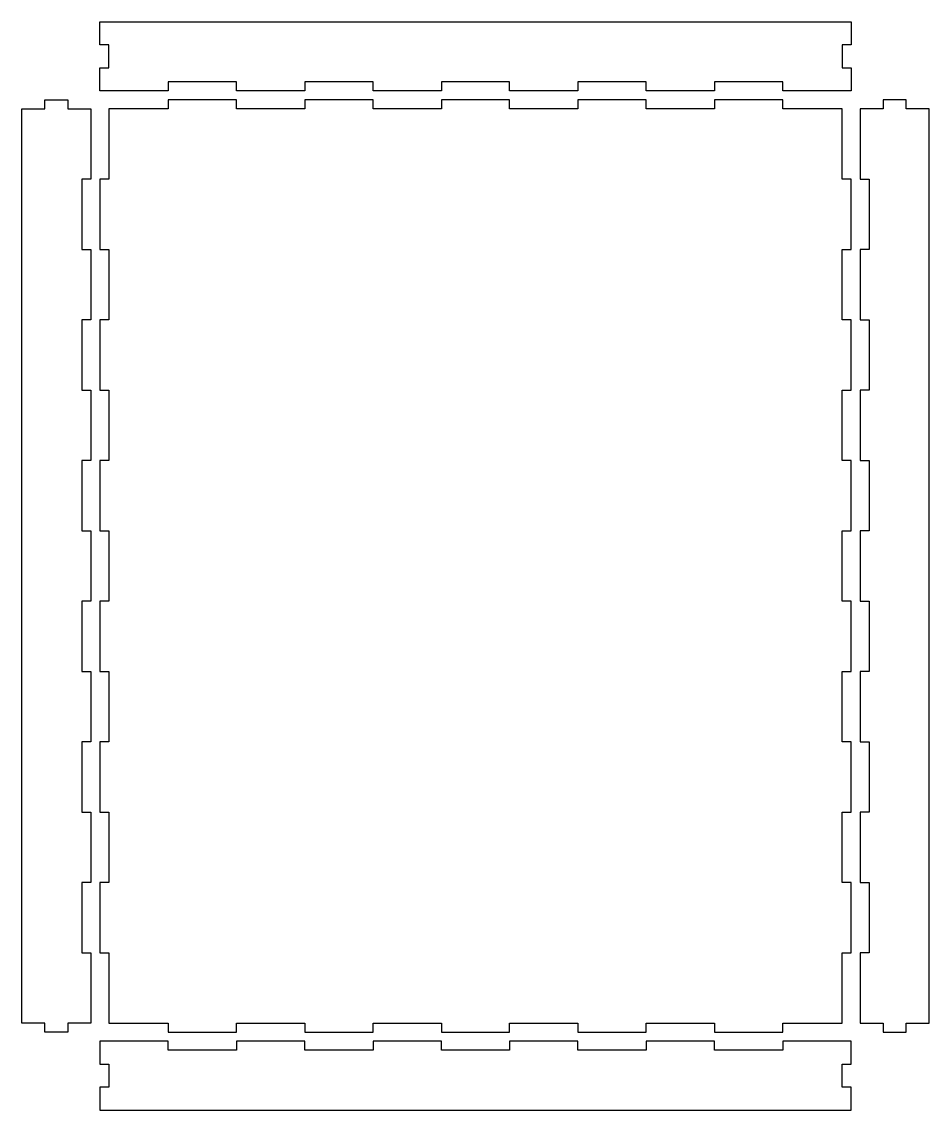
# Model space of a CAD drawing. Extents: x 0 to 302, y 0 to 362.
import ezdxf

# ---------------------------------------------------------------- set-up
doc = ezdxf.new("R2010")
doc.units = 0

msp = doc.modelspace()

# ---------------------------------------------------------------- linework, layer by layer
at = {"layer": '1'}
for points in [[(29, 362), (273, 362), (276, 362), (276, 354.33), (273, 354.33), (273, 346.67), (276, 346.67), (276, 339), (253.27, 339), (253.27, 342), (230.54, 342), (230.54, 339), (207.82, 339), (207.82, 342), (185.09, 342), (185.09, 339), (162.36, 339), (162.36, 342), (139.64, 342), (139.64, 339), (116.91, 339), (116.91, 342), (94.18, 342), (94.18, 339), (71.45, 339), (71.45, 342), (48.73, 342), (48.73, 339), (26, 339), (26, 346.67), (29, 346.67), (29, 354.33), (26, 354.33), (26, 362), (29, 362)], [(0, 29), (0, 333), (7.67, 333), (7.67, 336), (15.33, 336), (15.33, 333), (23, 333), (23, 309.62), (20, 309.62), (20, 286.23), (23, 286.23), (23, 262.85), (20, 262.85), (20, 239.46), (23, 239.46), (23, 216.08), (20, 216.08), (20, 192.69), (23, 192.69), (23, 169.31), (20, 169.31), (20, 145.92), (23, 145.92), (23, 122.54), (20, 122.54), (20, 99.15), (23, 99.15), (23, 75.77), (20, 75.77), (20, 52.38), (23, 52.38), (23, 29), (15.33, 29), (15.33, 26), (7.67, 26), (7.67, 29), (0, 29)], [(29, 29), (48.73, 29), (48.73, 26), (71.45, 26), (71.45, 29), (94.18, 29), (94.18, 26), (116.91, 26), (116.91, 29), (139.64, 29), (139.64, 26), (162.36, 26), (162.36, 29), (185.09, 29), (185.09, 26), (207.82, 26), (207.82, 29), (230.54, 29), (230.54, 26), (253.27, 26), (253.27, 29), (273, 29), (273, 52.38), (276, 52.38), (276, 75.77), (273, 75.77), (273, 99.15), (276, 99.15), (276, 122.54), (273, 122.54), (273, 145.92), (276, 145.92), (276, 169.31), (273, 169.31), (273, 192.69), (276, 192.69), (276, 216.08), (273, 216.08), (273, 239.46), (276, 239.46), (276, 262.85), (273, 262.85), (273, 286.23), (276, 286.23), (276, 309.62), (273, 309.62), (273, 333), (253.27, 333), (253.27, 336), (230.54, 336), (230.54, 333), (207.82, 333), (207.82, 336), (185.09, 336), (185.09, 333), (162.36, 333), (162.36, 336), (139.64, 336), (139.64, 333), (116.91, 333), (116.91, 336), (94.18, 336), (94.18, 333), (71.45, 333), (71.45, 336), (48.73, 336), (48.73, 333), (29, 333), (29, 309.62), (26, 309.62), (26, 286.23), (29, 286.23), (29, 262.85), (26, 262.85), (26, 239.46), (29, 239.46), (29, 216.08), (26, 216.08), (26, 192.69), (29, 192.69), (29, 169.31), (26, 169.31), (26, 145.92), (29, 145.92), (29, 122.54), (26, 122.54), (26, 99.15), (29, 99.15), (29, 75.77), (26, 75.77), (26, 52.38), (29, 52.38), (29, 29)], [(302, 29), (302, 333), (294.33, 333), (294.33, 336), (286.67, 336), (286.67, 333), (279, 333), (279, 309.62), (282, 309.62), (282, 286.23), (279, 286.23), (279, 262.85), (282, 262.85), (282, 239.46), (279, 239.46), (279, 216.08), (282, 216.08), (282, 192.69), (279, 192.69), (279, 169.31), (282, 169.31), (282, 145.92), (279, 145.92), (279, 122.54), (282, 122.54), (282, 99.15), (279, 99.15), (279, 75.77), (282, 75.77), (282, 52.38), (279, 52.38), (279, 29), (286.67, 29), (286.67, 26), (294.33, 26), (294.33, 29), (302, 29)], [(29, 0), (273, 0), (276, 0), (276, 7.67), (273, 7.67), (273, 15.33), (276, 15.33), (276, 23), (253.27, 23), (253.27, 20), (230.54, 20), (230.54, 23), (207.82, 23), (207.82, 20), (185.09, 20), (185.09, 23), (162.36, 23), (162.36, 20), (139.64, 20), (139.64, 23), (116.91, 23), (116.91, 20), (94.18, 20), (94.18, 23), (71.45, 23), (71.45, 20), (48.73, 20), (48.73, 23), (26, 23), (26, 15.33), (29, 15.33), (29, 7.67), (26, 7.67), (26, 0), (29, 0)]]:
    msp.add_lwpolyline(points, dxfattribs=at)

doc.saveas('drawing.dxf')
